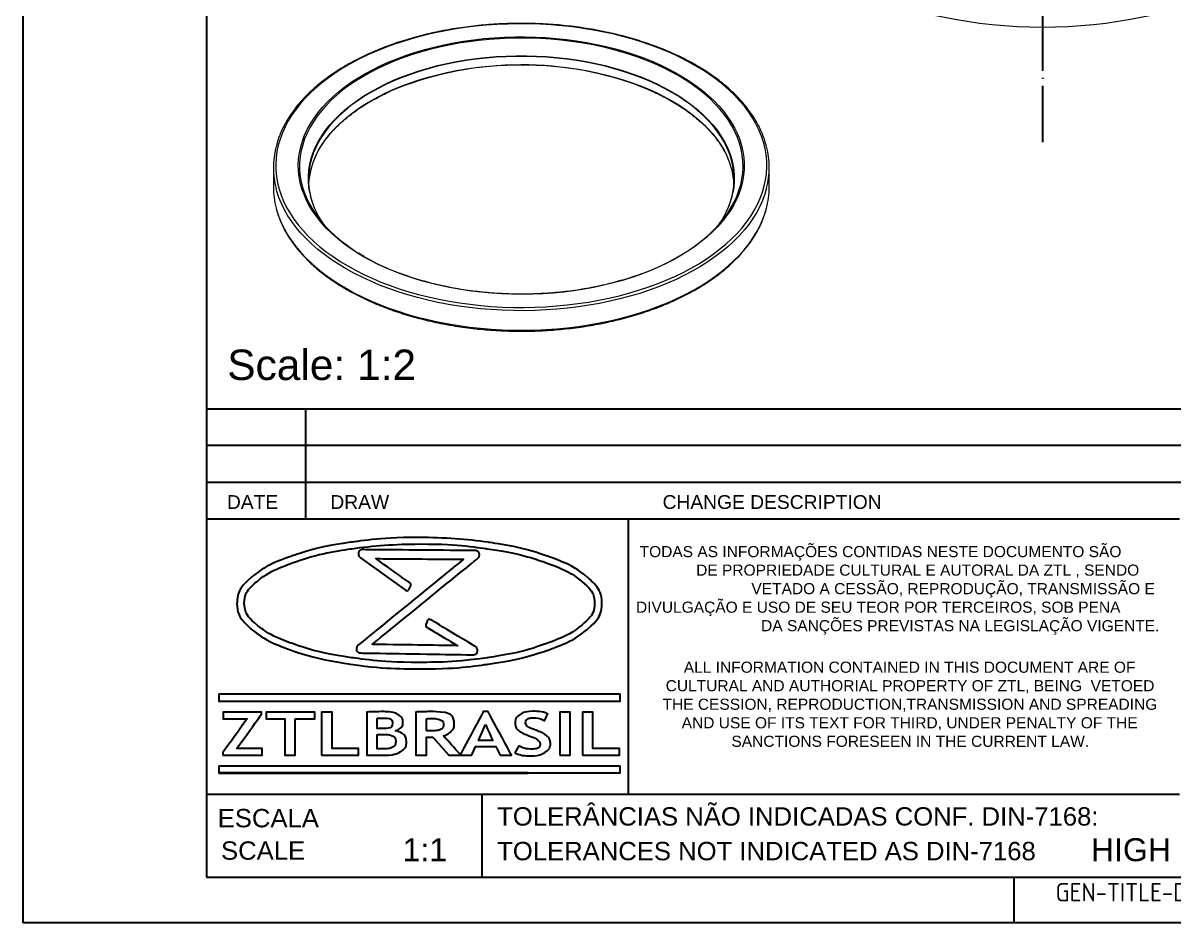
# Model space of a CAD drawing. Header units: millimetres. Extents: x 4337 to 4534, y 1258 to 1534.
# Drawn here: x 4336.6 to 4459.7, y 1258.1 to 1354.3 of the extents above; entities that cross this region are included whole.
import ezdxf
from ezdxf.enums import TextEntityAlignment as Align

# ---------------------------------------------------------------- set-up
doc = ezdxf.new("R2010")
doc.units = ezdxf.units.MM
doc.linetypes.add('ACAD_ISO02W100', pattern=[15, 12, -3])
doc.linetypes.add('ACAD_ISO04W100', pattern=[30, 24, -3, 0, -3])
doc.layers.add('AM_4', color=1, linetype='ACAD_ISO04W100', lineweight=25)
doc.layers.add('AM_8', color=40, linetype='ACAD_ISO02W100', lineweight=35)
doc.layers.add('Camada 1', color=7, linetype='Continuous')
doc.styles.add('ACISOTS', font='isocp.shx', dxfattribs={"height": 1})
doc.styles.get("Standard").update_dxf_attribs({"font": 'arial.ttf'})

msp = doc.modelspace()

# ---------------------------------------------------------------- linework, layer by layer
at = {"color": 135, "lineweight": 25}
for p, q in [((4336.627, 1258.121), (4336.627, 1533.846)), ((4442.599, 1258.121), (4442.599, 1263.027)), ((4533.853, 1258.121), (4336.627, 1258.121))]:
    msp.add_line(p, q, dxfattribs=at)
for p, q in [((4356.251, 1528.94), (4356.251, 1263.027)), ((4356.251, 1313.07), (4528.947, 1313.07)), ((4356.251, 1313.07), (4356.251, 1263.027)), ((4356.251, 1313.07), (4481.11, 1313.07)), ((4366.852, 1301.295), (4366.852, 1313.07)), ((4481.11, 1309.145), (4356.251, 1309.145)), ((4356.251, 1305.22), (4481.11, 1305.22)), ((4356.251, 1301.295), (4460.261, 1301.295)), ((4401.322, 1301.295), (4401.322, 1271.858)), ((4460.261, 1271.858), (4356.251, 1271.858)), ((4385.688, 1271.858), (4385.688, 1263.027)), ((4356.251, 1263.027), (4528.947, 1263.027)), ((4356.251, 1263.027), (4528.947, 1263.027))]:
    msp.add_line(p, q)
at = {"color": 7, "linetype": 'Continuous', "lineweight": 15}
for p, q in [((4363.394, 1338.839), (4363.394, 1336.752)), ((4416.394, 1336.752), (4416.394, 1338.839))]:
    msp.add_line(p, q, dxfattribs=at)
at = {"color": 7, "linetype": 'Continuous', "lineweight": 15, "flags": 128}
for points in [[(4371.333, 1328.328), (4372.172, 1327.864), (4373.046, 1327.423), (4373.953, 1327.004), (4374.891, 1326.608), (4375.858, 1326.238), (4376.853, 1325.892), (4377.874, 1325.572), (4378.918, 1325.278), (4379.983, 1325.011), (4381.068, 1324.772), (4382.17, 1324.56), (4383.288, 1324.377), (4384.418, 1324.223), (4385.559, 1324.097), (4386.708, 1324.001), (4387.864, 1323.935), (4389.023, 1323.898), (4390.185, 1323.89), (4391.345, 1323.912), (4392.503, 1323.964), (4393.656, 1324.046), (4394.802, 1324.156), (4395.938, 1324.296), (4397.062, 1324.465), (4398.172, 1324.662), (4399.265, 1324.888), (4400.341, 1325.141), (4401.396, 1325.421), (4402.428, 1325.728), (4403.436, 1326.061), (4404.418, 1326.42), (4405.371, 1326.803), (4406.293, 1327.21), (4407.184, 1327.641), (4408.041, 1328.093), (4408.862, 1328.567), (4409.646, 1329.062), (4410.392, 1329.576), (4411.097, 1330.109), (4411.761, 1330.659), (4412.382, 1331.226), (4412.959, 1331.807), (4413.491, 1332.403), (4413.976, 1333.012), (4414.415, 1333.633), (4414.805, 1334.265), (4415.147, 1334.906), (4415.439, 1335.554), (4415.682, 1336.21), (4415.873, 1336.871), (4416.014, 1337.537), (4416.104, 1338.205), (4416.143, 1338.875), (4416.13, 1339.546), (4416.066, 1340.215), (4415.95, 1340.882), (4415.784, 1341.546), (4415.567, 1342.205), (4415.299, 1342.857), (4414.982, 1343.502), (4414.616, 1344.138), (4414.201, 1344.765), (4413.739, 1345.38), (4413.23, 1345.982), (4412.676, 1346.572), (4412.077, 1347.146), (4411.434, 1347.704), (4410.749, 1348.246), (4410.024, 1348.769), (4409.259, 1349.274), (4408.456, 1349.758), (4407.617, 1350.222), (4406.743, 1350.664), (4405.836, 1351.082), (4404.898, 1351.478), (4403.93, 1351.849), (4402.935, 1352.195), (4401.915, 1352.515), (4400.871, 1352.808), (4399.805, 1353.075), (4398.721, 1353.315), (4397.618, 1353.526), (4396.501, 1353.709), (4395.371, 1353.863), (4394.23, 1353.989), (4393.081, 1354.085), (4391.925, 1354.151), (4390.765, 1354.189), (4389.604, 1354.196), (4388.443, 1354.174), (4387.285, 1354.122), (4386.132, 1354.04), (4384.987, 1353.93), (4383.851, 1353.79), (4382.727, 1353.621), (4381.617, 1353.424), (4380.523, 1353.198), (4379.448, 1352.945), (4378.393, 1352.665), (4377.36, 1352.358), (4376.352, 1352.025), (4375.371, 1351.666), (4374.418, 1351.283), (4373.495, 1350.876), (4372.605, 1350.446), (4371.748, 1349.993), (4370.927, 1349.519), (4370.143, 1349.024), (4369.397, 1348.51), (4368.692, 1347.977), (4368.028, 1347.427), (4367.407, 1346.861), (4366.83, 1346.279), (4366.298, 1345.683), (4365.813, 1345.074), (4365.374, 1344.453), (4364.983, 1343.821), (4364.642, 1343.181), (4364.349, 1342.532), (4364.107, 1341.876), (4363.915, 1341.215), (4363.774, 1340.549), (4363.684, 1339.881), (4363.646, 1339.211), (4363.659, 1338.54), (4363.723, 1337.871), (4363.838, 1337.204), (4364.005, 1336.54), (4364.222, 1335.881), (4364.489, 1335.229), (4364.806, 1334.584), (4365.173, 1333.948), (4365.587, 1333.321), (4366.049, 1332.706), (4366.558, 1332.104), (4367.113, 1331.515), (4367.712, 1330.94), (4368.355, 1330.382), (4369.039, 1329.84), (4369.765, 1329.317), (4370.53, 1328.812), (4371.333, 1328.328)], [(4373.039, 1329.313), (4372.273, 1329.776), (4371.545, 1330.259), (4370.857, 1330.762), (4370.21, 1331.282), (4369.606, 1331.819), (4369.046, 1332.372), (4368.531, 1332.939), (4368.062, 1333.519), (4367.641, 1334.112), (4367.267, 1334.715), (4366.943, 1335.327), (4366.668, 1335.948), (4366.444, 1336.575), (4366.27, 1337.207), (4366.148, 1337.844), (4366.077, 1338.483), (4366.058, 1339.123), (4366.09, 1339.763), (4366.174, 1340.402), (4366.309, 1341.037), (4366.495, 1341.669), (4366.732, 1342.294), (4367.019, 1342.913), (4367.356, 1343.523), (4367.741, 1344.124), (4368.175, 1344.713), (4368.655, 1345.29), (4369.182, 1345.854), (4369.753, 1346.403), (4370.368, 1346.936), (4371.025, 1347.452), (4371.724, 1347.95), (4372.461, 1348.428), (4373.236, 1348.886), (4374.048, 1349.323), (4374.893, 1349.737), (4375.771, 1350.129), (4376.68, 1350.496), (4377.617, 1350.838), (4378.581, 1351.155), (4379.57, 1351.446), (4380.58, 1351.71), (4381.611, 1351.946), (4382.66, 1352.155), (4383.725, 1352.335), (4384.803, 1352.486), (4385.892, 1352.609), (4386.989, 1352.701), (4388.093, 1352.765), (4389.201, 1352.798), (4390.31, 1352.802), (4391.419, 1352.776), (4392.524, 1352.72), (4393.623, 1352.634), (4394.715, 1352.52), (4395.795, 1352.376), (4396.864, 1352.203), (4397.917, 1352.001), (4398.952, 1351.772), (4399.968, 1351.515), (4400.963, 1351.231), (4401.933, 1350.92), (4402.877, 1350.584), (4403.793, 1350.223), (4404.679, 1349.837), (4405.533, 1349.429), (4406.353, 1348.997), (4407.137, 1348.544), (4407.884, 1348.071), (4408.592, 1347.578), (4409.26, 1347.067), (4409.886, 1346.538), (4410.468, 1345.993), (4411.006, 1345.433), (4411.498, 1344.859), (4411.943, 1344.272), (4412.341, 1343.674), (4412.69, 1343.066), (4412.989, 1342.45), (4413.239, 1341.826), (4413.438, 1341.196), (4413.586, 1340.561), (4413.683, 1339.923), (4413.728, 1339.283), (4413.721, 1338.643), (4413.663, 1338.003), (4413.554, 1337.366), (4413.393, 1336.732), (4413.181, 1336.104), (4412.919, 1335.482), (4412.607, 1334.867), (4412.246, 1334.261), (4411.836, 1333.666), (4411.379, 1333.083), (4410.876, 1332.512), (4410.327, 1331.956), (4409.733, 1331.415), (4409.097, 1330.89), (4408.419, 1330.383), (4407.701, 1329.895), (4406.945, 1329.427), (4406.151, 1328.979), (4405.322, 1328.553), (4404.46, 1328.15), (4403.567, 1327.771), (4402.643, 1327.416), (4401.693, 1327.086), (4400.716, 1326.782), (4399.716, 1326.505), (4398.695, 1326.254), (4397.655, 1326.032), (4396.598, 1325.838), (4395.526, 1325.672), (4394.443, 1325.535), (4393.349, 1325.428), (4392.248, 1325.349), (4391.142, 1325.301), (4390.033, 1325.282), (4388.924, 1325.294), (4387.817, 1325.335), (4386.714, 1325.405), (4385.619, 1325.505), (4384.532, 1325.635), (4383.457, 1325.793), (4382.397, 1325.981), (4381.352, 1326.196), (4380.326, 1326.44), (4379.32, 1326.71), (4378.338, 1327.008), (4377.38, 1327.331), (4376.45, 1327.68), (4375.549, 1328.053), (4374.679, 1328.45), (4373.841, 1328.871), (4373.039, 1329.313)], [(4366.335, 1337.458), (4366.479, 1336.84), (4366.677, 1336.214), (4366.925, 1335.593), (4367.223, 1334.98), (4367.57, 1334.375), (4367.966, 1333.781), (4368.409, 1333.198), (4368.898, 1332.627), (4369.433, 1332.07), (4370.012, 1331.528), (4370.634, 1331.002), (4371.298, 1330.493), (4372.003, 1330.003), (4372.525, 1329.667)], [(4402.005, 1327.216), (4402.104, 1327.25), (4403.036, 1327.591), (4403.94, 1327.956), (4404.814, 1328.346), (4405.655, 1328.758), (4406.461, 1329.192), (4407.232, 1329.648), (4407.966, 1330.124), (4408.66, 1330.619), (4409.314, 1331.132), (4409.925, 1331.662), (4410.494, 1332.208), (4411.017, 1332.768), (4411.495, 1333.342), (4411.926, 1333.929), (4412.31, 1334.526), (4412.644, 1335.133), (4412.93, 1335.748), (4413.166, 1336.37), (4413.351, 1336.998), (4413.444, 1337.408)]]:
    msp.add_lwpolyline(points, dxfattribs=at)
at = {"color": 8, "linetype": 'Continuous', "lineweight": 15, "flags": 128}
for points in [[(4406.658, 1348.659), (4405.86, 1349.098), (4405.027, 1349.516), (4404.161, 1349.911), (4403.265, 1350.283), (4402.34, 1350.629), (4401.388, 1350.951), (4400.41, 1351.247), (4399.411, 1351.516), (4398.39, 1351.758), (4397.351, 1351.972), (4396.296, 1352.159), (4395.227, 1352.316), (4394.147, 1352.445), (4393.057, 1352.545), (4391.961, 1352.615), (4390.86, 1352.656), (4389.756, 1352.667), (4388.654, 1352.648), (4387.553, 1352.6), (4386.458, 1352.523), (4385.371, 1352.416), (4384.293, 1352.28), (4383.227, 1352.115), (4382.176, 1351.921), (4381.142, 1351.7), (4380.126, 1351.451), (4379.132, 1351.175), (4378.161, 1350.873), (4377.215, 1350.545), (4376.297, 1350.192), (4375.408, 1349.815), (4374.55, 1349.414), (4373.726, 1348.99), (4372.937, 1348.545), (4372.185, 1348.08), (4371.471, 1347.594), (4370.797, 1347.09), (4370.164, 1346.568), (4369.574, 1346.03), (4369.028, 1345.477), (4368.527, 1344.909), (4368.072, 1344.329), (4367.665, 1343.737), (4367.306, 1343.135), (4366.995, 1342.523), (4366.735, 1341.905), (4366.524, 1341.279), (4366.364, 1340.649), (4366.255, 1340.015), (4366.198, 1339.379), (4366.191, 1338.743), (4366.236, 1338.106), (4366.332, 1337.472), (4366.335, 1337.458)], [(4367.27, 1336.158), (4367.183, 1336.705), (4367.131, 1337.33), (4367.131, 1337.955), (4367.183, 1338.58), (4367.286, 1339.203), (4367.44, 1339.822), (4367.645, 1340.436), (4367.9, 1341.044), (4368.206, 1341.645), (4368.56, 1342.236), (4368.963, 1342.817), (4369.413, 1343.386), (4369.91, 1343.942), (4370.452, 1344.484), (4371.038, 1345.01), (4371.666, 1345.52), (4372.336, 1346.011), (4373.046, 1346.484), (4373.794, 1346.937), (4374.578, 1347.369), (4375.397, 1347.779), (4376.249, 1348.165), (4377.132, 1348.528), (4378.043, 1348.866), (4378.982, 1349.179), (4379.945, 1349.466), (4380.931, 1349.726), (4381.937, 1349.958), (4382.961, 1350.163), (4384.001, 1350.339), (4385.054, 1350.487), (4386.118, 1350.605), (4387.191, 1350.694), (4388.27, 1350.754), (4389.352, 1350.783), (4390.436, 1350.783), (4391.519, 1350.754), (4392.598, 1350.694), (4393.67, 1350.605), (4394.734, 1350.487), (4395.788, 1350.339), (4396.827, 1350.163), (4397.852, 1349.958), (4398.858, 1349.726), (4399.843, 1349.466), (4400.807, 1349.179), (4401.745, 1348.866), (4402.657, 1348.528), (4403.54, 1348.165), (4404.392, 1347.779), (4405.211, 1347.369), (4405.995, 1346.937)], [(4412.036, 1340.598), (4411.869, 1340.981), (4411.564, 1341.581), (4411.21, 1342.171), (4410.808, 1342.752), (4410.358, 1343.32), (4409.862, 1343.876), (4409.32, 1344.417), (4408.735, 1344.943), (4408.107, 1345.452), (4407.437, 1345.943), (4406.728, 1346.416), (4405.981, 1346.868), (4405.197, 1347.3), (4404.379, 1347.709), (4403.528, 1348.095), (4402.646, 1348.458), (4401.735, 1348.796), (4400.797, 1349.108), (4399.835, 1349.395), (4398.85, 1349.655), (4397.845, 1349.887), (4396.821, 1350.091), (4395.782, 1350.267), (4394.73, 1350.415), (4393.667, 1350.533), (4392.595, 1350.622), (4391.517, 1350.681), (4390.436, 1350.711), (4389.353, 1350.711), (4388.271, 1350.681), (4387.193, 1350.622), (4386.122, 1350.533), (4385.058, 1350.415), (4384.006, 1350.267), (4382.967, 1350.091), (4381.944, 1349.887), (4380.939, 1349.655), (4379.954, 1349.395), (4378.991, 1349.108), (4378.054, 1348.796), (4377.143, 1348.458), (4376.261, 1348.095), (4375.41, 1347.709), (4374.591, 1347.3), (4373.808, 1346.868), (4373.06, 1346.416), (4372.351, 1345.943), (4371.682, 1345.452), (4371.054, 1344.943), (4370.469, 1344.417), (4369.927, 1343.876), (4369.431, 1343.32), (4368.981, 1342.752), (4368.579, 1342.171), (4368.225, 1341.581), (4367.92, 1340.981), (4367.69, 1340.44)], [(4367.904, 1340.053), (4367.92, 1340.087), (4368.225, 1340.687), (4368.579, 1341.278), (4368.981, 1341.858), (4369.431, 1342.427), (4369.927, 1342.982), (4370.469, 1343.524), (4371.054, 1344.049), (4371.682, 1344.559), (4372.351, 1345.05), (4373.06, 1345.522), (4373.808, 1345.975), (4374.591, 1346.406), (4375.41, 1346.816), (4376.261, 1347.202), (4377.143, 1347.565), (4378.054, 1347.902), (4378.991, 1348.215), (4379.954, 1348.501), (4380.939, 1348.761), (4381.944, 1348.993), (4382.967, 1349.198), (4384.006, 1349.374), (4385.058, 1349.521), (4386.122, 1349.64), (4387.193, 1349.729), (4388.271, 1349.788), (4389.353, 1349.818), (4390.436, 1349.818), (4391.517, 1349.788), (4392.595, 1349.729), (4393.667, 1349.64), (4394.73, 1349.521), (4395.782, 1349.374), (4396.821, 1349.198), (4397.845, 1348.993), (4398.85, 1348.761), (4399.835, 1348.501), (4400.797, 1348.215), (4401.735, 1347.902), (4402.646, 1347.565), (4403.528, 1347.202), (4404.379, 1346.816), (4405.197, 1346.406), (4405.981, 1345.975), (4406.728, 1345.522), (4407.437, 1345.05), (4408.107, 1344.559), (4408.735, 1344.049), (4409.32, 1343.524), (4409.862, 1342.982), (4410.358, 1342.427), (4410.808, 1341.858), (4411.21, 1341.278), (4411.564, 1340.687), (4411.869, 1340.087), (4411.98, 1339.838)], [(4413.444, 1337.408), (4413.485, 1337.63), (4413.569, 1338.265), (4413.601, 1338.902), (4413.581, 1339.539), (4413.511, 1340.174), (4413.389, 1340.807), (4413.217, 1341.436), (4412.994, 1342.06), (4412.72, 1342.677), (4412.398, 1343.286), (4412.027, 1343.886), (4411.607, 1344.475), (4411.141, 1345.052), (4410.629, 1345.616), (4410.072, 1346.166), (4409.471, 1346.7), (4408.827, 1347.218), (4408.143, 1347.717), (4407.419, 1348.198), (4406.658, 1348.659)], [(4405.995, 1346.937), (4406.743, 1346.484), (4407.453, 1346.011), (4408.122, 1345.52), (4408.751, 1345.01), (4409.337, 1344.484), (4409.879, 1343.942), (4410.375, 1343.386), (4410.826, 1342.817), (4411.228, 1342.236), (4411.583, 1341.645), (4411.888, 1341.044), (4412.144, 1340.436), (4412.349, 1339.822), (4412.503, 1339.203), (4412.606, 1338.58), (4412.658, 1337.955), (4412.658, 1337.33), (4412.606, 1336.705), (4412.521, 1336.17)], [(4371.156, 1328.022), (4370.345, 1328.511), (4369.573, 1329.02), (4368.841, 1329.548), (4368.15, 1330.095), (4367.501, 1330.659), (4366.896, 1331.239), (4366.336, 1331.833), (4365.822, 1332.442), (4365.356, 1333.063), (4364.937, 1333.695), (4364.568, 1334.337), (4364.247, 1334.989), (4363.977, 1335.647), (4363.758, 1336.312), (4363.676, 1336.614)], [(4416.119, 1336.639), (4415.927, 1335.979), (4415.683, 1335.317), (4415.387, 1334.662), (4415.042, 1334.015), (4414.648, 1333.378), (4414.206, 1332.751), (4413.715, 1332.136), (4413.178, 1331.534), (4412.596, 1330.947), (4411.969, 1330.375), (4411.299, 1329.82), (4410.587, 1329.282), (4409.834, 1328.763), (4409.043, 1328.263), (4408.214, 1327.785), (4407.349, 1327.328), (4406.45, 1326.893), (4405.518, 1326.482), (4404.556, 1326.096), (4403.565, 1325.734), (4402.548, 1325.397), (4401.505, 1325.087), (4400.44, 1324.804), (4399.355, 1324.549), (4398.25, 1324.321), (4397.13, 1324.122), (4395.995, 1323.952), (4394.848, 1323.811), (4393.692, 1323.699), (4392.528, 1323.617), (4391.359, 1323.564), (4390.187, 1323.542), (4389.015, 1323.549), (4387.844, 1323.587), (4386.678, 1323.654), (4385.517, 1323.751), (4384.366, 1323.877), (4383.225, 1324.033), (4382.097, 1324.218), (4380.984, 1324.432), (4379.889, 1324.673), (4378.813, 1324.943), (4377.759, 1325.239), (4376.729, 1325.562), (4375.725, 1325.911), (4374.748, 1326.286), (4373.801, 1326.685), (4372.885, 1327.108), (4372.003, 1327.554), (4371.156, 1328.022)], [(4363.683, 1334.502), (4363.758, 1334.225), (4363.977, 1333.561), (4364.247, 1332.902), (4364.568, 1332.251), (4364.937, 1331.608), (4365.356, 1330.976), (4365.822, 1330.355), (4366.336, 1329.747), (4366.896, 1329.152), (4367.501, 1328.572), (4368.15, 1328.008), (4368.841, 1327.462), (4369.573, 1326.933), (4370.345, 1326.424), (4371.156, 1325.935)], [(4371.156, 1325.935), (4372.003, 1325.467), (4372.885, 1325.021), (4373.801, 1324.598), (4374.748, 1324.199), (4375.725, 1323.825), (4376.729, 1323.476), (4377.759, 1323.152), (4378.813, 1322.856), (4379.889, 1322.586), (4380.984, 1322.345), (4382.097, 1322.131), (4383.225, 1321.947), (4384.366, 1321.791), (4385.517, 1321.664), (4386.678, 1321.567), (4387.844, 1321.5), (4389.015, 1321.463), (4390.187, 1321.455), (4391.359, 1321.477), (4392.528, 1321.53), (4393.692, 1321.612), (4394.848, 1321.724), (4395.995, 1321.865), (4397.13, 1322.035), (4398.25, 1322.235), (4399.355, 1322.462), (4400.44, 1322.718), (4401.505, 1323.001), (4402.548, 1323.311), (4403.565, 1323.647), (4404.556, 1324.009), (4405.518, 1324.396), (4406.45, 1324.807), (4407.349, 1325.241), (4408.214, 1325.698), (4409.043, 1326.177), (4409.834, 1326.676), (4410.587, 1327.195), (4411.299, 1327.733), (4411.969, 1328.288), (4412.596, 1328.86), (4413.178, 1329.448), (4413.715, 1330.049), (4414.206, 1330.664), (4414.648, 1331.291), (4415.042, 1331.928), (4415.387, 1332.575), (4415.683, 1333.23), (4415.927, 1333.892), (4416.102, 1334.488)]]:
    msp.add_lwpolyline(points, dxfattribs=at)
at = {"color": 7, "linetype": 'Continuous', "lineweight": 15}
msp.add_circle((4445.633, 1406.815), 53, dxfattribs=at)
for centre, radius, start, end in [((4389.943, 1313.21), 36.596, 70.23194, 112.7351), ((4372.341, 1338.839), 8.946, 165.97807, 194.40298), ((4374.942, 1337.584), 7.794, 158.50913, 198.28383), ((4375.278, 1336.613), 8.137, 154.99235, 176.32214), ((4404.816, 1337.583), 7.824, 338.64874, 22.66478), ((4407.446, 1338.839), 8.947, 345.76784, 14.44141), ((4404.587, 1336.628), 8.06, 3.60599, 23.47134), ((4372.404, 1336.763), 9.01, 180.06702, 194.53284), ((4407.385, 1336.763), 9.009, 345.37511, 359.93394), ((4375.986, 1337.946), 8.897, 191.59239, 214.61182), ((4403.644, 1338.013), 9.066, 325.60771, 348.26909), ((4385.947, 1351.704), 25.807, 240.24892, 249.51776)]:
    msp.add_arc(centre, radius, start, end, dxfattribs=at)
for points, knots in [([(4416.103, 1341.105), (4416.064, 1341.255), (4415.971, 1341.619), (4415.77, 1342.189), (4415.508, 1342.815), (4415.2, 1343.435), (4414.849, 1344.046), (4414.453, 1344.649), (4414.014, 1345.241), (4413.533, 1345.823), (4413.011, 1346.391), (4412.448, 1346.947), (4411.845, 1347.488), (4411.205, 1348.014), (4410.526, 1348.524), (4409.812, 1349.017), (4409.063, 1349.492), (4408.281, 1349.948), (4407.466, 1350.384), (4406.622, 1350.8), (4405.747, 1351.195), (4404.846, 1351.569), (4403.918, 1351.92), (4402.966, 1352.249), (4401.992, 1352.554), (4400.996, 1352.835), (4399.981, 1353.091), (4398.949, 1353.323), (4397.9, 1353.53), (4396.838, 1353.711), (4395.764, 1353.866), (4394.68, 1353.995), (4393.587, 1354.097), (4392.488, 1354.173), (4391.385, 1354.223), (4390.279, 1354.246), (4389.172, 1354.242), (4388.067, 1354.211), (4386.964, 1354.153), (4385.867, 1354.069), (4384.777, 1353.958), (4383.696, 1353.821), (4382.625, 1353.658), (4381.567, 1353.469), (4380.524, 1353.255), (4379.496, 1353.016), (4378.487, 1352.752), (4377.498, 1352.463), (4376.53, 1352.151), (4375.585, 1351.816), (4374.665, 1351.457), (4373.772, 1351.077), (4372.907, 1350.676), (4372.071, 1350.253), (4371.266, 1349.811), (4370.493, 1349.349), (4369.755, 1348.868), (4369.051, 1348.37), (4368.384, 1347.855), (4367.754, 1347.323), (4367.163, 1346.777), (4366.612, 1346.217), (4366.101, 1345.643), (4365.632, 1345.057), (4365.206, 1344.46), (4364.824, 1343.854), (4364.485, 1343.238), (4364.191, 1342.614), (4363.944, 1341.984), (4363.77, 1341.461), (4363.696, 1341.146), (4363.672, 1341.045)], [0, 0, 0, 0, 0.0103051, 0.0248692, 0.0394477, 0.0540417, 0.0686516, 0.0832768, 0.097916, 0.1125674, 0.1272291, 0.1418993, 0.1565761, 0.1712577, 0.1859428, 0.20063, 0.2153185, 0.2300073, 0.2446956, 0.2593832, 0.2740698, 0.288755, 0.3034389, 0.3181213, 0.3328023, 0.3474819, 0.3621602, 0.3768373, 0.3915132, 0.4061881, 0.4208622, 0.4355355, 0.4502081, 0.4648803, 0.4795521, 0.4942237, 0.5088953, 0.5235669, 0.5382386, 0.5529107, 0.5675832, 0.5822563, 0.5969302, 0.6116048, 0.6262805, 0.6409574, 0.6556355, 0.6703149, 0.6849959, 0.6996784, 0.7143626, 0.7290484, 0.743736, 0.7584251, 0.7731157, 0.7878076, 0.8025005, 0.8171938, 0.8318868, 0.8465785, 0.8612679, 0.8759537, 0.8906342, 0.9053077, 0.9199722, 0.9346257, 0.9492661, 0.9638918, 0.9785016, 0.993095, 1, 1, 1, 1]), ([(4402.285, 1347.642), (4402.416, 1347.594), (4402.834, 1347.44), (4403.514, 1347.157), (4404.322, 1346.795), (4405.099, 1346.411), (4405.846, 1346.007), (4406.56, 1345.585), (4407.241, 1345.145), (4407.886, 1344.688), (4408.494, 1344.214), (4409.065, 1343.726), (4409.597, 1343.224), (4410.089, 1342.709), (4410.54, 1342.181), (4410.949, 1341.643), (4411.317, 1341.095), (4411.638, 1340.538), (4411.86, 1340.105), (4411.96, 1339.857), (4411.983, 1339.8)], [0, 0, 0, 0, 0.0271013, 0.0867639, 0.1464214, 0.2060739, 0.2657218, 0.3253657, 0.3850067, 0.4446463, 0.504286, 0.5639283, 0.6235764, 0.6832345, 0.7429078, 0.8026022, 0.8623244, 0.9220817, 0.9818811, 1, 1, 1, 1]), ([(4367.905, 1340.021), (4367.936, 1340.093), (4368.051, 1340.354), (4368.296, 1340.798), (4368.638, 1341.353), (4369.026, 1341.897), (4369.455, 1342.431), (4369.926, 1342.953), (4370.438, 1343.463), (4370.988, 1343.959), (4371.578, 1344.44), (4372.204, 1344.906), (4372.866, 1345.355), (4373.563, 1345.787), (4374.293, 1346.201), (4375.049, 1346.594), (4375.577, 1346.839), (4375.839, 1346.96)], [0, 0, 0, 0, 0.0262907, 0.0961183, 0.1658881, 0.2356058, 0.3052786, 0.3749147, 0.444522, 0.5141077, 0.5836781, 0.6532385, 0.7227932, 0.7923456, 0.8618977, 0.9314514, 1, 1, 1, 1]), ([(4363.693, 1334.461), (4363.721, 1334.349), (4363.802, 1334.024), (4363.986, 1333.491), (4364.24, 1332.864), (4364.542, 1332.243), (4364.888, 1331.63), (4365.277, 1331.027), (4365.71, 1330.433), (4366.185, 1329.85), (4366.702, 1329.279), (4367.259, 1328.722), (4367.856, 1328.178), (4368.491, 1327.65), (4369.164, 1327.138), (4369.874, 1326.643), (4370.556, 1326.204), (4371.012, 1325.936), (4371.208, 1325.82)], [0, 0, 0, 0, 0.0343162, 0.0993917, 0.1645301, 0.2297377, 0.2950164, 0.3603638, 0.4257745, 0.4912413, 0.5567555, 0.6223086, 0.6878922, 0.7534986, 0.8191211, 0.8847542, 0.9503931, 1, 1, 1, 1]), ([(4371.208, 1325.82), (4371.347, 1325.741), (4371.749, 1325.512), (4372.44, 1325.147), (4373.289, 1324.734), (4374.167, 1324.342), (4375.072, 1323.971), (4376.003, 1323.623), (4376.959, 1323.298), (4377.936, 1322.996), (4378.935, 1322.719), (4379.952, 1322.466), (4380.987, 1322.237), (4382.037, 1322.034), (4383.101, 1321.857), (4384.177, 1321.706), (4385.262, 1321.58), (4386.356, 1321.481), (4387.456, 1321.409), (4388.56, 1321.363), (4389.666, 1321.345), (4390.773, 1321.352), (4391.878, 1321.387), (4392.979, 1321.448), (4394.076, 1321.536), (4395.165, 1321.651), (4396.245, 1321.791), (4397.314, 1321.958), (4398.37, 1322.151), (4399.411, 1322.368), (4400.436, 1322.611), (4401.442, 1322.879), (4402.429, 1323.171), (4403.394, 1323.486), (4404.335, 1323.825), (4405.251, 1324.186), (4406.141, 1324.569), (4407.002, 1324.974), (4407.834, 1325.399), (4408.634, 1325.845), (4409.402, 1326.309), (4410.136, 1326.792), (4410.834, 1327.293), (4411.496, 1327.811), (4412.121, 1328.344), (4412.706, 1328.892), (4413.252, 1329.455), (4413.756, 1330.03), (4414.219, 1330.618), (4414.639, 1331.216), (4415.016, 1331.824), (4415.348, 1332.441), (4415.636, 1333.065), (4415.875, 1333.696), (4416.027, 1334.157), (4416.085, 1334.409), (4416.094, 1334.447)], [0, 0, 0, 0, 0.0100029, 0.0289942, 0.047985, 0.0669744, 0.085962, 0.1049479, 0.123932, 0.1429141, 0.1618946, 0.1808733, 0.1998504, 0.2188261, 0.2378006, 0.2567739, 0.2757462, 0.2947178, 0.3136887, 0.3326592, 0.3516295, 0.3705997, 0.38957, 0.4085406, 0.4275115, 0.4464831, 0.4654555, 0.4844288, 0.5034032, 0.522379, 0.5413563, 0.5603352, 0.579316, 0.5982986, 0.6172833, 0.6362702, 0.6552592, 0.6742504, 0.6932436, 0.7122388, 0.7312355, 0.7502334, 0.7692318, 0.7882295, 0.8072256, 0.8262183, 0.8452061, 0.8641868, 0.883158, 0.9021173, 0.9210619, 0.9399893, 0.9588975, 0.9777849, 0.996651, 1, 1, 1, 1]), ([(4373.114, 1329.32), (4372.985, 1329.395), (4372.779, 1329.514), (4372.585, 1329.638), (4372.513, 1329.684)], [0, 0, 0, 0, 0.6289868, 1, 1, 1, 1]), ([(4402.026, 1327.236), (4401.977, 1327.218), (4401.632, 1327.095), (4400.967, 1326.888), (4400.034, 1326.617), (4399.078, 1326.372), (4398.104, 1326.15), (4397.115, 1325.954), (4396.111, 1325.783), (4395.096, 1325.638), (4394.07, 1325.519), (4393.036, 1325.426), (4391.995, 1325.359), (4390.951, 1325.319), (4389.905, 1325.305), (4388.858, 1325.318), (4387.814, 1325.358), (4386.773, 1325.424), (4385.739, 1325.517), (4384.713, 1325.635), (4383.697, 1325.78), (4382.693, 1325.951), (4381.704, 1326.146), (4380.73, 1326.367), (4379.774, 1326.612), (4378.838, 1326.881), (4377.925, 1327.175), (4377.285, 1327.396), (4376.957, 1327.524), (4376.917, 1327.54)], [0, 0, 0, 0, 0.0065242, 0.0460323, 0.0855432, 0.1250566, 0.1645725, 0.2040906, 0.2436107, 0.2831326, 0.322656, 0.3621806, 0.4017062, 0.4412325, 0.4807592, 0.5202861, 0.5598128, 0.599339, 0.6388644, 0.6783887, 0.7179116, 0.757433, 0.7969524, 0.8364697, 0.8759845, 0.9154967, 0.955006, 0.9945123, 1, 1, 1, 1])]:
    msp.add_open_spline(points, degree=3, knots=knots, dxfattribs=at)
at = {"layer": 'AM_4', "ltscale": 0.25}
msp.add_line((4445.633, 1341.565), (4445.633, 1507.039), dxfattribs=at)
at = {"layer": 'AM_8', "color": 0, "linetype": 'Continuous'}
msp.add_line((4357.551, 1274.154), (4390.623, 1274.154), dxfattribs=at)
at = {"layer": 'Camada 1'}
for points, knots in [([(4379.008, 1299.307), (4381.612, 1299.307), (4384.101, 1299.125), (4386.375, 1298.795), (4386.375, 1298.795), (4388.738, 1298.452), (4390.869, 1297.949), (4392.657, 1297.325), (4392.657, 1297.325), (4394.492, 1296.684), (4395.973, 1295.911), (4396.985, 1295.046), (4396.985, 1295.046), (4397.97, 1294.204), (4398.515, 1293.273), (4398.515, 1292.288), (4398.515, 1292.288), (4398.515, 1291.303), (4397.97, 1290.371), (4396.985, 1289.529), (4396.985, 1289.529), (4395.973, 1288.664), (4394.492, 1287.891), (4392.657, 1287.251), (4392.657, 1287.251), (4390.869, 1286.627), (4388.738, 1286.123), (4386.375, 1285.78), (4386.375, 1285.78), (4384.101, 1285.45), (4381.612, 1285.268), (4379.008, 1285.268), (4379.008, 1285.268), (4376.403, 1285.268), (4373.914, 1285.45), (4371.64, 1285.78), (4371.64, 1285.78), (4369.277, 1286.123), (4367.146, 1286.627), (4365.358, 1287.251), (4365.358, 1287.251), (4363.523, 1287.891), (4362.043, 1288.664), (4361.03, 1289.529), (4361.03, 1289.529), (4360.045, 1290.371), (4359.5, 1291.303), (4359.5, 1292.288), (4359.5, 1292.288), (4359.5, 1293.273), (4360.045, 1294.204), (4361.03, 1295.046), (4361.03, 1295.046), (4362.043, 1295.911), (4363.523, 1296.684), (4365.358, 1297.325), (4365.358, 1297.325), (4367.146, 1297.949), (4369.277, 1298.452), (4371.64, 1298.795), (4371.64, 1298.795), (4373.914, 1299.125), (4376.403, 1299.307), (4379.008, 1299.307)], [0, 0, 0, 0, 0.0588235, 0.0588235, 0.0588235, 0.0882353, 0.1176471, 0.1176471, 0.1176471, 0.1470588, 0.1764706, 0.1764706, 0.1764706, 0.2058824, 0.2352941, 0.2352941, 0.2352941, 0.2647059, 0.2941176, 0.2941176, 0.2941176, 0.3235294, 0.3529412, 0.3529412, 0.3529412, 0.3823529, 0.4117647, 0.4117647, 0.4117647, 0.4411765, 0.4705882, 0.4705882, 0.4705882, 0.5, 0.5294118, 0.5294118, 0.5294118, 0.5588235, 0.5882353, 0.5882353, 0.5882353, 0.6176471, 0.6470588, 0.6470588, 0.6470588, 0.6764706, 0.7058824, 0.7058824, 0.7058824, 0.7352941, 0.7647059, 0.7647059, 0.7647059, 0.7941176, 0.8235294, 0.8235294, 0.8235294, 0.8529412, 0.8823529, 0.8823529, 0.8823529, 0.9411765, 1, 1, 1, 1]), ([(4379.008, 1298.615), (4376.449, 1298.615), (4374.007, 1298.437), (4371.781, 1298.114), (4371.781, 1298.114), (4369.467, 1297.779), (4367.385, 1297.289), (4365.643, 1296.681), (4365.643, 1296.681), (4363.948, 1296.089), (4362.582, 1295.391), (4361.652, 1294.623), (4361.652, 1294.623), (4360.769, 1293.894), (4360.281, 1293.105), (4360.281, 1292.288), (4360.281, 1292.288), (4360.281, 1291.471), (4360.769, 1290.681), (4361.652, 1289.953), (4361.652, 1289.953), (4362.582, 1289.185), (4363.948, 1288.486), (4365.643, 1287.894), (4365.643, 1287.894), (4367.385, 1287.286), (4369.467, 1286.796), (4371.781, 1286.461), (4371.781, 1286.461), (4374.007, 1286.138), (4376.449, 1285.96), (4379.008, 1285.96), (4379.008, 1285.96), (4381.567, 1285.96), (4384.008, 1286.138), (4386.235, 1286.461), (4386.235, 1286.461), (4388.548, 1286.796), (4390.63, 1287.286), (4392.372, 1287.894), (4392.372, 1287.894), (4394.067, 1288.486), (4395.433, 1289.185), (4396.363, 1289.953), (4396.363, 1289.953), (4397.246, 1290.681), (4397.734, 1291.471), (4397.734, 1292.288), (4397.734, 1292.288), (4397.734, 1293.105), (4397.246, 1293.894), (4396.363, 1294.623), (4396.363, 1294.623), (4395.433, 1295.391), (4394.067, 1296.089), (4392.372, 1296.681), (4392.372, 1296.681), (4390.63, 1297.289), (4388.548, 1297.779), (4386.234, 1298.114), (4386.234, 1298.114), (4384.008, 1298.437), (4381.566, 1298.615), (4379.008, 1298.615)], [0, 0, 0, 0, 0.0588235, 0.0588235, 0.0588235, 0.0882353, 0.1176471, 0.1176471, 0.1176471, 0.1470588, 0.1764706, 0.1764706, 0.1764706, 0.2058824, 0.2352941, 0.2352941, 0.2352941, 0.2647059, 0.2941176, 0.2941176, 0.2941176, 0.3235294, 0.3529412, 0.3529412, 0.3529412, 0.3823529, 0.4117647, 0.4117647, 0.4117647, 0.4411765, 0.4705882, 0.4705882, 0.4705882, 0.5, 0.5294118, 0.5294118, 0.5294118, 0.5588235, 0.5882353, 0.5882353, 0.5882353, 0.6176471, 0.6470588, 0.6470588, 0.6470588, 0.6764706, 0.7058824, 0.7058824, 0.7058824, 0.7352941, 0.7647059, 0.7647059, 0.7647059, 0.7941176, 0.8235294, 0.8235294, 0.8235294, 0.8529412, 0.8823529, 0.8823529, 0.8823529, 0.9411765, 1, 1, 1, 1]), ([(4377.385, 1293.782), (4377.385, 1293.782), (4372.712, 1297.131), (4372.712, 1297.131), (4372.712, 1297.131), (4372.364, 1297.381), (4372.505, 1298.013), (4372.915, 1298.01), (4372.915, 1298.01), (4372.915, 1298.01), (4384.985, 1297.913), (4384.985, 1297.913), (4384.985, 1297.913), (4385.381, 1297.91), (4385.528, 1297.312), (4385.205, 1297.049), (4385.205, 1297.049), (4385.205, 1297.049), (4373.968, 1287.894), (4373.968, 1287.894), (4373.968, 1287.894), (4373.968, 1287.894), (4383.075, 1287.748), (4383.075, 1287.748), (4383.075, 1287.748), (4383.075, 1287.748), (4380.012, 1289.593), (4380.012, 1289.593), (4380.012, 1289.593), (4379.811, 1289.715), (4379.609, 1289.836), (4379.785, 1290.257), (4379.785, 1290.257), (4379.96, 1290.678), (4380.162, 1290.557), (4380.363, 1290.435), (4380.363, 1290.435), (4380.363, 1290.435), (4384.955, 1287.669), (4384.955, 1287.669), (4384.955, 1287.669), (4385.331, 1287.442), (4385.198, 1286.768), (4384.775, 1286.775), (4384.775, 1286.775), (4384.775, 1286.775), (4372.706, 1286.969), (4372.706, 1286.969), (4372.706, 1286.969), (4372.31, 1286.975), (4372.166, 1287.57), (4372.488, 1287.833), (4372.488, 1287.833), (4372.488, 1287.833), (4383.713, 1296.978), (4383.713, 1296.978), (4383.713, 1296.978), (4383.713, 1296.978), (4374.358, 1297.053), (4374.358, 1297.053), (4374.358, 1297.053), (4374.358, 1297.053), (4377.789, 1294.595), (4377.789, 1294.595), (4377.789, 1294.595), (4377.98, 1294.458), (4378.171, 1294.321), (4377.969, 1293.914), (4377.969, 1293.914), (4377.767, 1293.508), (4377.576, 1293.645), (4377.385, 1293.782)], [0, 0, 0, 0, 0.0526316, 0.0526316, 0.0526316, 0.0789474, 0.1052632, 0.1052632, 0.1052632, 0.1315789, 0.1578947, 0.1578947, 0.1578947, 0.1842105, 0.2105263, 0.2105263, 0.2105263, 0.2368421, 0.2631579, 0.2631579, 0.2631579, 0.2894737, 0.3157895, 0.3157895, 0.3157895, 0.3421053, 0.3684211, 0.3684211, 0.3684211, 0.3947368, 0.4210526, 0.4210526, 0.4210526, 0.4473684, 0.4736842, 0.4736842, 0.4736842, 0.5, 0.5263158, 0.5263158, 0.5263158, 0.5526316, 0.5789474, 0.5789474, 0.5789474, 0.6052632, 0.6315789, 0.6315789, 0.6315789, 0.6578947, 0.6842105, 0.6842105, 0.6842105, 0.7105263, 0.7368421, 0.7368421, 0.7368421, 0.7631579, 0.7894737, 0.7894737, 0.7894737, 0.8157895, 0.8421053, 0.8421053, 0.8421053, 0.8684211, 0.8947368, 0.8947368, 0.8947368, 0.9473684, 1, 1, 1, 1]), ([(4357.635, 1282.559), (4357.635, 1282.559), (4400.381, 1282.559), (4400.381, 1282.559), (4400.381, 1282.559), (4400.381, 1282.559), (4400.465, 1282.559), (4400.465, 1282.559), (4400.465, 1282.559), (4400.465, 1282.559), (4400.465, 1282.475), (4400.465, 1282.475), (4400.465, 1282.475), (4400.465, 1282.475), (4400.465, 1281.919), (4400.465, 1281.919), (4400.465, 1281.919), (4400.465, 1281.919), (4400.465, 1281.835), (4400.465, 1281.835), (4400.465, 1281.835), (4400.465, 1281.835), (4400.381, 1281.835), (4400.381, 1281.835), (4400.381, 1281.835), (4400.381, 1281.835), (4357.635, 1281.835), (4357.635, 1281.835), (4357.635, 1281.835), (4357.635, 1281.835), (4357.551, 1281.835), (4357.551, 1281.835), (4357.551, 1281.835), (4357.551, 1281.835), (4357.551, 1281.919), (4357.551, 1281.919), (4357.551, 1281.919), (4357.551, 1281.919), (4357.551, 1282.475), (4357.551, 1282.475), (4357.551, 1282.475), (4357.551, 1282.475), (4357.551, 1282.559), (4357.551, 1282.559), (4357.551, 1282.559), (4357.551, 1282.559), (4357.635, 1282.559), (4357.635, 1282.559)], [0, 0, 0, 0, 0.0769231, 0.0769231, 0.0769231, 0.1153846, 0.1538462, 0.1538462, 0.1538462, 0.1923077, 0.2307692, 0.2307692, 0.2307692, 0.2692308, 0.3076923, 0.3076923, 0.3076923, 0.3461538, 0.3846154, 0.3846154, 0.3846154, 0.4230769, 0.4615385, 0.4615385, 0.4615385, 0.5, 0.5384615, 0.5384615, 0.5384615, 0.5769231, 0.6153846, 0.6153846, 0.6153846, 0.6538462, 0.6923077, 0.6923077, 0.6923077, 0.7307692, 0.7692308, 0.7692308, 0.7692308, 0.8076923, 0.8461538, 0.8461538, 0.8461538, 0.9230769, 1, 1, 1, 1]), ([(4357.976, 1276.053), (4357.976, 1276.053), (4357.976, 1276.317), (4357.976, 1276.317), (4357.976, 1276.317), (4357.976, 1276.317), (4360.591, 1279.934), (4360.591, 1279.934), (4360.591, 1279.934), (4360.591, 1279.934), (4358.02, 1279.934), (4358.02, 1279.934), (4358.02, 1279.934), (4358.02, 1279.934), (4358.02, 1280.661), (4358.02, 1280.661), (4358.02, 1280.661), (4358.02, 1280.661), (4362.107, 1280.661), (4362.107, 1280.661), (4362.107, 1280.661), (4362.107, 1280.661), (4362.107, 1280.396), (4362.107, 1280.396), (4362.107, 1280.396), (4362.107, 1280.396), (4359.484, 1276.78), (4359.484, 1276.78), (4359.484, 1276.78), (4359.484, 1276.78), (4362.201, 1276.78), (4362.201, 1276.78), (4362.201, 1276.78), (4362.201, 1276.78), (4362.201, 1276.053), (4362.201, 1276.053), (4362.201, 1276.053), (4362.201, 1276.053), (4357.976, 1276.053), (4357.976, 1276.053)], [0, 0, 0, 0, 0.0909091, 0.0909091, 0.0909091, 0.1363636, 0.1818182, 0.1818182, 0.1818182, 0.2272727, 0.2727273, 0.2727273, 0.2727273, 0.3181818, 0.3636364, 0.3636364, 0.3636364, 0.4090909, 0.4545455, 0.4545455, 0.4545455, 0.5, 0.5454545, 0.5454545, 0.5454545, 0.5909091, 0.6363636, 0.6363636, 0.6363636, 0.6818182, 0.7272727, 0.7272727, 0.7272727, 0.7727273, 0.8181818, 0.8181818, 0.8181818, 0.9090909, 1, 1, 1, 1]), ([(4365.736, 1279.934), (4365.736, 1279.934), (4365.736, 1276.053), (4365.736, 1276.053), (4365.736, 1276.053), (4365.736, 1276.053), (4364.623, 1276.053), (4364.623, 1276.053), (4364.623, 1276.053), (4364.623, 1276.053), (4364.623, 1279.934), (4364.623, 1279.934), (4364.623, 1279.934), (4364.623, 1279.934), (4362.629, 1279.934), (4362.629, 1279.934), (4362.629, 1279.934), (4362.629, 1279.934), (4362.629, 1280.661), (4362.629, 1280.661), (4362.629, 1280.661), (4362.629, 1280.661), (4367.819, 1280.661), (4367.819, 1280.661), (4367.819, 1280.661), (4367.819, 1280.661), (4367.819, 1279.934), (4367.819, 1279.934), (4367.819, 1279.934), (4367.819, 1279.934), (4365.736, 1279.934), (4365.736, 1279.934)], [0, 0, 0, 0, 0.1111111, 0.1111111, 0.1111111, 0.1666667, 0.2222222, 0.2222222, 0.2222222, 0.2777778, 0.3333333, 0.3333333, 0.3333333, 0.3888889, 0.4444444, 0.4444444, 0.4444444, 0.5, 0.5555556, 0.5555556, 0.5555556, 0.6111111, 0.6666667, 0.6666667, 0.6666667, 0.7222222, 0.7777778, 0.7777778, 0.7777778, 0.8888889, 1, 1, 1, 1]), ([(4368.546, 1276.053), (4368.546, 1276.053), (4368.546, 1280.661), (4368.546, 1280.661), (4368.546, 1280.661), (4368.546, 1280.661), (4369.659, 1280.661), (4369.659, 1280.661), (4369.659, 1280.661), (4369.659, 1280.661), (4369.659, 1276.78), (4369.659, 1276.78), (4369.659, 1276.78), (4369.659, 1276.78), (4372.493, 1276.78), (4372.493, 1276.78), (4372.493, 1276.78), (4372.493, 1276.78), (4372.493, 1276.053), (4372.493, 1276.053), (4372.493, 1276.053), (4372.493, 1276.053), (4368.546, 1276.053), (4368.546, 1276.053)], [0, 0, 0, 0, 0.1428571, 0.1428571, 0.1428571, 0.2142857, 0.2857143, 0.2857143, 0.2857143, 0.3571429, 0.4285714, 0.4285714, 0.4285714, 0.5, 0.5714286, 0.5714286, 0.5714286, 0.6428571, 0.7142857, 0.7142857, 0.7142857, 0.8571429, 1, 1, 1, 1]), ([(4375.308, 1276.053), (4375.308, 1276.053), (4373.39, 1276.053), (4373.39, 1276.053), (4373.39, 1276.053), (4373.39, 1276.053), (4373.39, 1280.657), (4373.39, 1280.657), (4373.39, 1280.657), (4374.236, 1280.686), (4374.828, 1280.701), (4375.166, 1280.701), (4375.166, 1280.701), (4375.818, 1280.701), (4376.326, 1280.599), (4376.693, 1280.394), (4376.693, 1280.394), (4377.06, 1280.19), (4377.242, 1279.898), (4377.242, 1279.52), (4377.242, 1279.52), (4377.242, 1279.155), (4376.979, 1278.866), (4376.455, 1278.654), (4376.455, 1278.654), (4377.234, 1278.455), (4377.624, 1278.044), (4377.624, 1277.421), (4377.624, 1277.421), (4377.624, 1277.002), (4377.407, 1276.67), (4376.978, 1276.423), (4376.978, 1276.423), (4376.547, 1276.177), (4375.99, 1276.053), (4375.308, 1276.053)], [0, 0, 0, 0, 0.1, 0.1, 0.1, 0.15, 0.2, 0.2, 0.2, 0.25, 0.3, 0.3, 0.3, 0.35, 0.4, 0.4, 0.4, 0.45, 0.5, 0.5, 0.5, 0.55, 0.6, 0.6, 0.6, 0.65, 0.7, 0.7, 0.7, 0.75, 0.8, 0.8, 0.8, 0.9, 1, 1, 1, 1]), ([(4374.503, 1280.004), (4374.503, 1280.004), (4374.503, 1278.899), (4374.503, 1278.899), (4374.503, 1278.899), (4374.674, 1278.892), (4374.854, 1278.887), (4375.042, 1278.887), (4375.042, 1278.887), (4375.767, 1278.887), (4376.129, 1279.087), (4376.129, 1279.487), (4376.129, 1279.487), (4376.129, 1279.842), (4375.801, 1280.019), (4375.142, 1280.019), (4375.142, 1280.019), (4374.968, 1280.019), (4374.755, 1280.013), (4374.503, 1280.004)], [0, 0, 0, 0, 0.1666667, 0.1666667, 0.1666667, 0.25, 0.3333333, 0.3333333, 0.3333333, 0.4166667, 0.5, 0.5, 0.5, 0.5833333, 0.6666667, 0.6666667, 0.6666667, 0.8333333, 1, 1, 1, 1]), ([(4382.142, 1276.053), (4382.142, 1276.053), (4380.469, 1277.956), (4380.469, 1277.956), (4380.469, 1277.956), (4380.301, 1277.958), (4380.066, 1277.965), (4379.762, 1277.978), (4379.762, 1277.978), (4379.762, 1277.978), (4379.762, 1276.053), (4379.762, 1276.053), (4379.762, 1276.053), (4379.762, 1276.053), (4378.607, 1276.053), (4378.607, 1276.053), (4378.607, 1276.053), (4378.607, 1276.053), (4378.607, 1280.661), (4378.607, 1280.661), (4378.607, 1280.661), (4378.669, 1280.661), (4378.91, 1280.668), (4379.331, 1280.684), (4379.331, 1280.684), (4379.75, 1280.7), (4380.088, 1280.708), (4380.345, 1280.708), (4380.345, 1280.708), (4381.937, 1280.708), (4382.733, 1280.255), (4382.733, 1279.349), (4382.733, 1279.349), (4382.733, 1279.076), (4382.622, 1278.828), (4382.403, 1278.604), (4382.403, 1278.604), (4382.184, 1278.38), (4381.907, 1278.222), (4381.573, 1278.129), (4381.573, 1278.129), (4381.573, 1278.129), (4383.426, 1276.053), (4383.426, 1276.053), (4383.426, 1276.053), (4383.426, 1276.053), (4382.142, 1276.053), (4382.142, 1276.053)], [0, 0, 0, 0, 0.0769231, 0.0769231, 0.0769231, 0.1153846, 0.1538462, 0.1538462, 0.1538462, 0.1923077, 0.2307692, 0.2307692, 0.2307692, 0.2692308, 0.3076923, 0.3076923, 0.3076923, 0.3461538, 0.3846154, 0.3846154, 0.3846154, 0.4230769, 0.4615385, 0.4615385, 0.4615385, 0.5, 0.5384615, 0.5384615, 0.5384615, 0.5769231, 0.6153846, 0.6153846, 0.6153846, 0.6538462, 0.6923077, 0.6923077, 0.6923077, 0.7307692, 0.7692308, 0.7692308, 0.7692308, 0.8076923, 0.8461538, 0.8461538, 0.8461538, 0.9230769, 1, 1, 1, 1]), ([(4379.762, 1279.95), (4379.762, 1279.95), (4379.762, 1278.67), (4379.762, 1278.67), (4379.762, 1278.67), (4379.968, 1278.658), (4380.126, 1278.651), (4380.234, 1278.651), (4380.234, 1278.651), (4380.698, 1278.651), (4381.039, 1278.699), (4381.254, 1278.796), (4381.254, 1278.796), (4381.47, 1278.893), (4381.578, 1279.079), (4381.578, 1279.359), (4381.578, 1279.359), (4381.578, 1279.585), (4381.462, 1279.744), (4381.23, 1279.833), (4381.23, 1279.833), (4380.999, 1279.923), (4380.636, 1279.968), (4380.139, 1279.968), (4380.139, 1279.968), (4380.019, 1279.968), (4379.893, 1279.963), (4379.762, 1279.95)], [0, 0, 0, 0, 0.125, 0.125, 0.125, 0.1875, 0.25, 0.25, 0.25, 0.3125, 0.375, 0.375, 0.375, 0.4375, 0.5, 0.5, 0.5, 0.5625, 0.625, 0.625, 0.625, 0.6875, 0.75, 0.75, 0.75, 0.875, 1, 1, 1, 1]), ([(4387.62, 1276.053), (4387.62, 1276.053), (4387.162, 1276.987), (4387.162, 1276.987), (4387.162, 1276.987), (4387.162, 1276.987), (4385.014, 1276.987), (4385.014, 1276.987), (4385.014, 1276.987), (4385.014, 1276.987), (4384.577, 1276.053), (4384.577, 1276.053), (4384.577, 1276.053), (4384.577, 1276.053), (4383.341, 1276.053), (4383.341, 1276.053), (4383.341, 1276.053), (4383.341, 1276.053), (4385.84, 1280.724), (4385.84, 1280.724), (4385.84, 1280.724), (4385.84, 1280.724), (4386.328, 1280.724), (4386.328, 1280.724), (4386.328, 1280.724), (4386.328, 1280.724), (4388.848, 1276.053), (4388.848, 1276.053), (4388.848, 1276.053), (4388.848, 1276.053), (4387.62, 1276.053), (4387.62, 1276.053)], [0, 0, 0, 0, 0.1111111, 0.1111111, 0.1111111, 0.1666667, 0.2222222, 0.2222222, 0.2222222, 0.2777778, 0.3333333, 0.3333333, 0.3333333, 0.3888889, 0.4444444, 0.4444444, 0.4444444, 0.5, 0.5555556, 0.5555556, 0.5555556, 0.6111111, 0.6666667, 0.6666667, 0.6666667, 0.7222222, 0.7777778, 0.7777778, 0.7777778, 0.8888889, 1, 1, 1, 1]), ([(4389.212, 1276.308), (4389.212, 1276.308), (4389.624, 1277.041), (4389.624, 1277.041), (4389.624, 1277.041), (4390.062, 1276.815), (4390.494, 1276.702), (4390.919, 1276.702), (4390.919, 1276.702), (4391.574, 1276.702), (4391.9, 1276.869), (4391.9, 1277.204), (4391.9, 1277.204), (4391.9, 1277.362), (4391.822, 1277.511), (4391.669, 1277.654), (4391.669, 1277.654), (4391.516, 1277.797), (4391.197, 1277.957), (4390.716, 1278.134), (4390.716, 1278.134), (4390.236, 1278.311), (4389.912, 1278.457), (4389.745, 1278.571), (4389.745, 1278.571), (4389.578, 1278.686), (4389.45, 1278.821), (4389.359, 1278.979), (4389.359, 1278.979), (4389.27, 1279.135), (4389.225, 1279.309), (4389.225, 1279.5), (4389.225, 1279.5), (4389.225, 1279.857), (4389.403, 1280.152), (4389.758, 1280.387), (4389.758, 1280.387), (4390.113, 1280.622), (4390.569, 1280.739), (4391.126, 1280.739), (4391.126, 1280.739), (4391.85, 1280.739), (4392.382, 1280.639), (4392.722, 1280.44), (4392.722, 1280.44), (4392.722, 1280.44), (4392.383, 1279.736), (4392.383, 1279.736), (4392.383, 1279.736), (4391.993, 1279.941), (4391.58, 1280.044), (4391.147, 1280.044), (4391.147, 1280.044), (4390.89, 1280.044), (4390.692, 1279.994), (4390.55, 1279.895), (4390.55, 1279.895), (4390.408, 1279.795), (4390.338, 1279.666), (4390.338, 1279.507), (4390.338, 1279.507), (4390.338, 1279.243), (4390.735, 1278.968), (4391.532, 1278.682), (4391.532, 1278.682), (4391.951, 1278.532), (4392.253, 1278.392), (4392.439, 1278.266), (4392.439, 1278.266), (4392.624, 1278.139), (4392.766, 1277.991), (4392.862, 1277.822), (4392.862, 1277.822), (4392.96, 1277.654), (4393.008, 1277.465), (4393.008, 1277.258), (4393.008, 1277.258), (4393.008, 1276.884), (4392.808, 1276.577), (4392.407, 1276.337), (4392.407, 1276.337), (4392.006, 1276.095), (4391.469, 1275.975), (4390.795, 1275.975), (4390.795, 1275.975), (4390.211, 1275.975), (4389.684, 1276.086), (4389.212, 1276.308)], [0, 0, 0, 0, 0.0434783, 0.0434783, 0.0434783, 0.0652174, 0.0869565, 0.0869565, 0.0869565, 0.1086957, 0.1304348, 0.1304348, 0.1304348, 0.1521739, 0.173913, 0.173913, 0.173913, 0.1956522, 0.2173913, 0.2173913, 0.2173913, 0.2391304, 0.2608696, 0.2608696, 0.2608696, 0.2826087, 0.3043478, 0.3043478, 0.3043478, 0.326087, 0.3478261, 0.3478261, 0.3478261, 0.3695652, 0.3913043, 0.3913043, 0.3913043, 0.4130435, 0.4347826, 0.4347826, 0.4347826, 0.4565217, 0.4782609, 0.4782609, 0.4782609, 0.5, 0.5217391, 0.5217391, 0.5217391, 0.5434783, 0.5652174, 0.5652174, 0.5652174, 0.5869565, 0.6086957, 0.6086957, 0.6086957, 0.6304348, 0.6521739, 0.6521739, 0.6521739, 0.673913, 0.6956522, 0.6956522, 0.6956522, 0.7173913, 0.7391304, 0.7391304, 0.7391304, 0.7608696, 0.7826087, 0.7826087, 0.7826087, 0.8043478, 0.826087, 0.826087, 0.826087, 0.8478261, 0.8695652, 0.8695652, 0.8695652, 0.8913043, 0.9130435, 0.9130435, 0.9130435, 0.9565217, 1, 1, 1, 1]), ([(4394.013, 1276.053), (4394.013, 1276.053), (4394.013, 1280.661), (4394.013, 1280.661), (4394.013, 1280.661), (4394.013, 1280.661), (4395.127, 1280.661), (4395.127, 1280.661), (4395.127, 1280.661), (4395.127, 1280.661), (4395.127, 1276.053), (4395.127, 1276.053), (4395.127, 1276.053), (4395.127, 1276.053), (4394.013, 1276.053), (4394.013, 1276.053)], [0, 0, 0, 0, 0.2, 0.2, 0.2, 0.3, 0.4, 0.4, 0.4, 0.5, 0.6, 0.6, 0.6, 0.8, 1, 1, 1, 1]), ([(4396.431, 1276.053), (4396.431, 1276.053), (4396.431, 1280.661), (4396.431, 1280.661), (4396.431, 1280.661), (4396.431, 1280.661), (4397.544, 1280.661), (4397.544, 1280.661), (4397.544, 1280.661), (4397.544, 1280.661), (4397.544, 1276.78), (4397.544, 1276.78), (4397.544, 1276.78), (4397.544, 1276.78), (4400.378, 1276.78), (4400.378, 1276.78), (4400.378, 1276.78), (4400.378, 1276.78), (4400.378, 1276.053), (4400.378, 1276.053), (4400.378, 1276.053), (4400.378, 1276.053), (4396.431, 1276.053), (4396.431, 1276.053)], [0, 0, 0, 0, 0.1428571, 0.1428571, 0.1428571, 0.2142857, 0.2857143, 0.2857143, 0.2857143, 0.3571429, 0.4285714, 0.4285714, 0.4285714, 0.5, 0.5714286, 0.5714286, 0.5714286, 0.6428571, 0.7142857, 0.7142857, 0.7142857, 0.8571429, 1, 1, 1, 1]), ([(4386.084, 1279.315), (4386.084, 1279.315), (4385.331, 1277.613), (4385.331, 1277.613), (4385.331, 1277.613), (4385.331, 1277.613), (4386.837, 1277.613), (4386.837, 1277.613), (4386.837, 1277.613), (4386.837, 1277.613), (4386.084, 1279.315), (4386.084, 1279.315)], [0, 0, 0, 0, 0.25, 0.25, 0.25, 0.375, 0.5, 0.5, 0.5, 0.75, 1, 1, 1, 1]), ([(4374.503, 1278.262), (4374.503, 1278.262), (4374.503, 1276.739), (4374.503, 1276.739), (4374.503, 1276.739), (4374.728, 1276.724), (4374.911, 1276.717), (4375.051, 1276.717), (4375.051, 1276.717), (4375.548, 1276.717), (4375.908, 1276.779), (4376.132, 1276.902), (4376.132, 1276.902), (4376.356, 1277.026), (4376.468, 1277.232), (4376.468, 1277.519), (4376.468, 1277.519), (4376.468, 1277.781), (4376.364, 1277.972), (4376.155, 1278.091), (4376.155, 1278.091), (4375.947, 1278.211), (4375.583, 1278.27), (4375.064, 1278.27), (4375.064, 1278.27), (4374.956, 1278.27), (4374.769, 1278.268), (4374.503, 1278.262)], [0, 0, 0, 0, 0.125, 0.125, 0.125, 0.1875, 0.25, 0.25, 0.25, 0.3125, 0.375, 0.375, 0.375, 0.4375, 0.5, 0.5, 0.5, 0.5625, 0.625, 0.625, 0.625, 0.6875, 0.75, 0.75, 0.75, 0.875, 1, 1, 1, 1]), ([(4357.635, 1274.878), (4357.635, 1274.878), (4400.381, 1274.878), (4400.381, 1274.878), (4400.381, 1274.878), (4400.381, 1274.878), (4400.465, 1274.878), (4400.465, 1274.878), (4400.465, 1274.878), (4400.465, 1274.878), (4400.465, 1274.794), (4400.465, 1274.794), (4400.465, 1274.794), (4400.465, 1274.794), (4400.465, 1274.238), (4400.465, 1274.238), (4400.465, 1274.238), (4400.465, 1274.238), (4400.465, 1274.154), (4400.465, 1274.154), (4400.465, 1274.154), (4400.465, 1274.154), (4400.381, 1274.154), (4400.381, 1274.154), (4400.381, 1274.154), (4400.381, 1274.154), (4357.635, 1274.154), (4357.635, 1274.154), (4357.635, 1274.154), (4357.635, 1274.154), (4357.551, 1274.154), (4357.551, 1274.154), (4357.551, 1274.154), (4357.551, 1274.154), (4357.551, 1274.238), (4357.551, 1274.238), (4357.551, 1274.238), (4357.551, 1274.238), (4357.551, 1274.794), (4357.551, 1274.794), (4357.551, 1274.794), (4357.551, 1274.794), (4357.551, 1274.878), (4357.551, 1274.878), (4357.551, 1274.878), (4357.551, 1274.878), (4357.635, 1274.878), (4357.635, 1274.878)], [0, 0, 0, 0, 0.0769231, 0.0769231, 0.0769231, 0.1153846, 0.1538462, 0.1538462, 0.1538462, 0.1923077, 0.2307692, 0.2307692, 0.2307692, 0.2692308, 0.3076923, 0.3076923, 0.3076923, 0.3461538, 0.3846154, 0.3846154, 0.3846154, 0.4230769, 0.4615385, 0.4615385, 0.4615385, 0.5, 0.5384615, 0.5384615, 0.5384615, 0.5769231, 0.6153846, 0.6153846, 0.6153846, 0.6538462, 0.6923077, 0.6923077, 0.6923077, 0.7307692, 0.7692308, 0.7692308, 0.7692308, 0.8076923, 0.8461538, 0.8461538, 0.8461538, 0.9230769, 1, 1, 1, 1])]:
    msp.add_open_spline(points, degree=3, knots=knots, dxfattribs=at)

# ---------------------------------------------------------------- texts
for s, height, p in [('DATE', 1.4718, (4358.425, 1302.364)), ('DRAW', 1.4718, (4369.482, 1302.364)), ('CHANGE DESCRIPTION', 1.47184, (4404.996, 1302.364)), ('TOLERÂNCIAS NÃO INDICADAS CONF. DIN-7168:', 1.96246, (4387.313, 1268.526)), ('ESCALA', 1.9625, (4357.441, 1268.343)), ('SCALE', 1.9625, (4357.795, 1264.876)), ('TOLERANCES NOT INDICATED AS DIN-7168', 1.96246, (4387.313, 1264.822))]:
    msp.add_text(s, height=height).set_placement(p)
at = {"ltscale": 0.25, "insert": (4358.457, 1319.386), "char_height": 3.25, "attachment_point": 1}
msp.add_mtext_dynamic_manual_height_columns('Scale: 1:2', width=26.74894, gutter_width=12.5, heights=[0], dxfattribs=at)
at = {"linetype": 'Continuous', "char_height": 1.18729, "attachment_point": 1}
for s, width, gutter_width, heights, insert in [('\\pi1.3835;TODAS AS INFORMAÇÕES CONTIDAS NESTE DOCUMENTO SÃO \\P\\pi7.4287;DE PROPRIEDADE CULTURAL E AUTORAL DA ZTL , SENDO \\P\\pi13.334;VETADO A CESSÃO, REPRODUÇÃO, TRANSMISSÃO E \\P\\pi0.99825;DIVULGAÇÃO E USO DE SEU TEOR POR TERCEIROS, SOB PENA \\P\\pi14.37;DA SANÇÕES PREVISTAS NA LEGISLAÇÃO VIGENTE.', 57.54943, 0, [13.028], (4401.157, 1298.395)), ('\\pi2.5421;ALL INFORMATION CONTAINED IN THIS DOCUMENT ARE OF \\P\\pi0.60571;CULTURAL AND AUTHORIAL PROPERTY OF ZTL, BEING  VETOED \\P\\pi0.27001;THE CESSION, REPRODUCTION,TRANSMISSION AND SPREADING \\P\\pi2.3178;AND USE OF ITS TEXT FOR THIRD, UNDER PENALTY OF THE \\P\\pi7.6351;SANCTIONS FORESEEN IN THE CURRENT LAW.', 53.29567, 12.5, [0], (4404.722, 1286.044))]:
    msp.add_mtext_dynamic_manual_height_columns(s, width=width, gutter_width=gutter_width, heights=heights, dxfattribs=dict(at, insert=insert))
for tag, p in [('1:1', (4379.581, 1265.949)), ('HIGH', (4455.069, 1265.949))]:
    msp.add_attdef(tag, text='', height=2.453).set_placement(p, align=Align.MIDDLE_CENTER)
at = {"color": 135, "style": 'ACISOTS'}
msp.add_attdef('GEN-TITLE-DWG{30.6}', (4447.018, 1260.423), '', height=1.962, dxfattribs=at)

doc.saveas('drawing.dxf')
